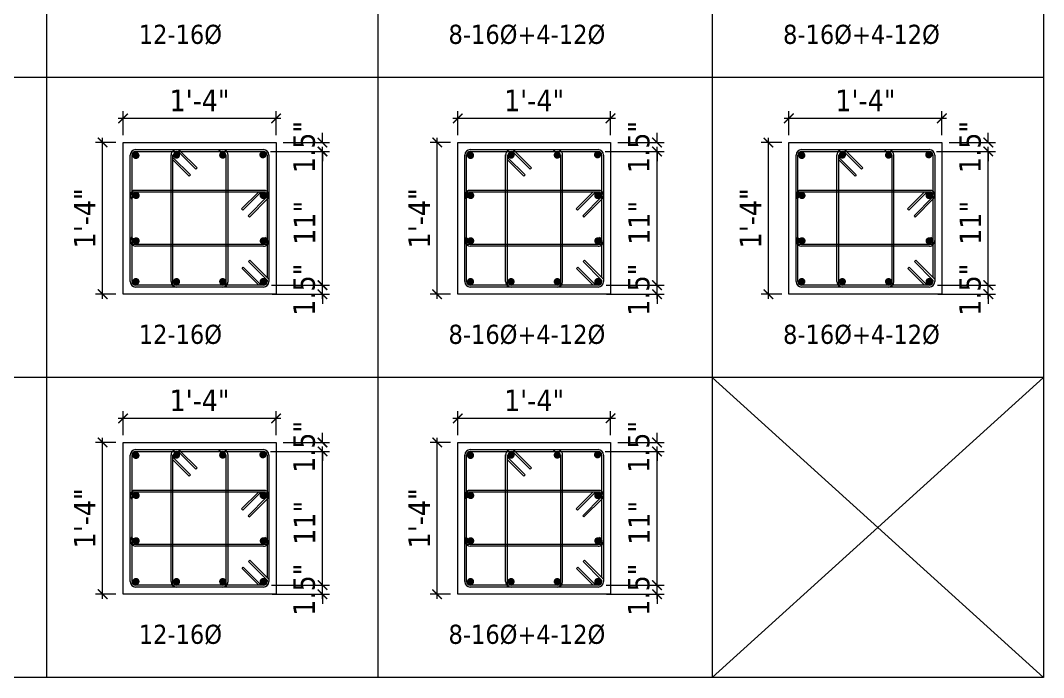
# Model space of a CAD drawing. Header units: inches. Extents: x 130993 to 274375, y -5108 to 103559.
# Drawn here: x 133323.5 to 133751.7, y 50289.9 to 50564.9 of the extents above; entities that cross this region are included whole.
import ezdxf

# ---------------------------------------------------------------- set-up
doc = ezdxf.new("R2010")
doc.units = ezdxf.units.IN
doc.header["$MEASUREMENT"] = 0
doc.header["$PDMODE"] = 2
doc.header["$PDSIZE"] = -3
for name, color, linetype, lineweight in [('DIMENSION', 142, 'Continuous', 20), ('HATCH', 9, 'Continuous', 9), ('TEXT', 181, 'Continuous', 13)]:
    doc.layers.add(name, color=color, linetype=linetype, lineweight=lineweight)
doc.layers.add('FRAME', color=7, linetype='Continuous')
doc.styles.add('TAHOMA', font='tahoma.ttf', dxfattribs={"height": 9})
doc.dimstyles.new('1-2', dxfattribs={"dimscale": 0, "dimtxt": 8, "dimasz": 4, "dimexe": 3, "dimexo": 3, "dimgap": 3, "dimtad": 1, "dimdec": 0, "dimlfac": 0.25, "dimzin": 3, "dimdsep": 46, "dimlunit": 4, "dimtxsty": 'TAHOMA', "dimblk1": 'ARCHTICK', "dimblk2": 'ARCHTICK', "dimsah": 1, "dimcen": 0, "dimdle": 2, "dimclrd": 6, "dimclre": 6, "dimclrt": 7, "dimadec": 0, "dimazin": 0, "dimtfac": 0.333333, "dimtdec": 0, "dimtix": 1, "dimtofl": 0, "dimtmove": 0, "dimatfit": 2, "dimfxl": 1, "dimtolj": 1, "dimtzin": 0, "dimlwd": -1, "dimlwe": -1, "dimarcsym": 0})

# ---------------------------------------------------------------- blocks, each defined once
blk = doc.blocks.new('_ArchTick')
at = {"color": 0, "linetype": 'ByBlock', "const_width": 0.15}
blk.add_lwpolyline([(-0.5, -0.5), (0.5, 0.5)], dxfattribs=at)
blk = doc.blocks.new('*D2981')
at = {"layer": 'Defpoints', "color": 0, "ltscale": 10}
for p in [(133425.58, 50454.14), (133425.77, 50450.34), (133449.88, 50450.34)]:
    blk.add_point(p, dxfattribs=at)
at = {"layer": 'DIMENSION', "color": 6, "ltscale": 10}
for p, q in [((133449.88, 50454.14), (133449.88, 50458.14)), ((133428.58, 50454.14), (133452.88, 50454.14)), ((133428.77, 50450.34), (133452.88, 50450.34)), ((133449.88, 50450.34), (133449.88, 50446.34))]:
    blk.add_line(p, q, dxfattribs=at)
at = {"layer": 'DIMENSION', "color": 6, "ltscale": 10, "xscale": 4, "yscale": 4, "zscale": 4}
for p, rotation in [((133449.88, 50454.14), 270), ((133449.88, 50450.34), 90)]:
    blk.add_blockref('_ArchTick', p, dxfattribs=dict(at, rotation=rotation))
at = {"layer": 'DIMENSION', "color": 7, "ltscale": 10, "insert": (133442.28, 50452.24), "char_height": 9, "attachment_point": 5, "rotation": 90, "style": 'TAHOMA'}
blk.add_mtext('\\A1;1.5"', dxfattribs=at)
blk = doc.blocks.new('*D2982')
at = {"layer": 'Defpoints', "color": 0, "ltscale": 10}
for p in [(133430.44, 50513.84), (133449.88, 50513.84), (133425.19, 50510.09)]:
    blk.add_point(p, dxfattribs=at)
at = {"layer": 'DIMENSION', "color": 6, "ltscale": 10}
for p, q in [((133449.88, 50513.84), (133449.88, 50517.84)), ((133433.44, 50513.84), (133452.88, 50513.84)), ((133428.19, 50510.09), (133452.88, 50510.09)), ((133449.88, 50510.09), (133449.88, 50506.09))]:
    blk.add_line(p, q, dxfattribs=at)
at = {"layer": 'DIMENSION', "color": 6, "ltscale": 10, "xscale": 4, "yscale": 4, "zscale": 4}
for p, rotation in [((133449.88, 50513.84), 270), ((133449.88, 50510.09), 90)]:
    blk.add_blockref('_ArchTick', p, dxfattribs=dict(at, rotation=rotation))
at = {"layer": 'DIMENSION', "color": 7, "ltscale": 10, "insert": (133442.28, 50511.96), "char_height": 9, "attachment_point": 5, "rotation": 90, "style": 'TAHOMA'}
blk.add_mtext('\\A1;1.5"', dxfattribs=at)
blk = doc.blocks.new('*D2983')
at = {"layer": 'Defpoints', "color": 0, "ltscale": 10}
for p in [(133425.19, 50510.09), (133449.88, 50510.09), (133425.77, 50450.34)]:
    blk.add_point(p, dxfattribs=at)
at = {"layer": 'DIMENSION', "color": 6, "ltscale": 10}
for p, q in [((133428.19, 50510.09), (133452.88, 50510.09)), ((133449.88, 50448.34), (133449.88, 50512.09)), ((133428.77, 50450.34), (133452.88, 50450.34))]:
    blk.add_line(p, q, dxfattribs=at)
at = {"layer": 'DIMENSION', "color": 6, "ltscale": 10, "xscale": 4, "yscale": 4, "zscale": 4}
for p, rotation in [((133449.88, 50510.09), 90), ((133449.88, 50450.34), 270)]:
    blk.add_blockref('_ArchTick', p, dxfattribs=dict(at, rotation=rotation))
at = {"layer": 'DIMENSION', "color": 7, "ltscale": 10, "insert": (133442.37, 50480.21), "char_height": 9, "attachment_point": 5, "rotation": 90, "style": 'TAHOMA'}
blk.add_mtext('\\A1;11"', dxfattribs=at)
blk = doc.blocks.new('*D2984')
at = {"layer": 'Defpoints', "color": 0, "ltscale": 10}
for p in [(133357.87, 50513.84), (133366.44, 50513.84), (133366.44, 50450.34)]:
    blk.add_point(p, dxfattribs=at)
at = {"layer": 'DIMENSION', "color": 6, "ltscale": 10}
for p, q in [((133363.44, 50513.84), (133354.87, 50513.84)), ((133357.87, 50448.34), (133357.87, 50515.84)), ((133363.44, 50450.34), (133354.87, 50450.34))]:
    blk.add_line(p, q, dxfattribs=at)
at = {"layer": 'DIMENSION', "color": 6, "ltscale": 10, "xscale": 4, "yscale": 4, "zscale": 4}
for p, rotation in [((133357.87, 50513.84), 90), ((133357.87, 50450.34), 270)]:
    blk.add_blockref('_ArchTick', p, dxfattribs=dict(at, rotation=rotation))
at = {"layer": 'DIMENSION', "color": 7, "ltscale": 10, "insert": (133350.35, 50482.09), "char_height": 9, "attachment_point": 5, "rotation": 90, "style": 'TAHOMA'}
blk.add_mtext('\\A1;1\'-4"', dxfattribs=at)
blk = doc.blocks.new('*D2985')
at = {"layer": 'Defpoints', "color": 0, "ltscale": 10}
for p in [(133366.44, 50523.93), (133366.44, 50513.84), (133430.44, 50513.84)]:
    blk.add_point(p, dxfattribs=at)
at = {"layer": 'DIMENSION', "color": 6, "ltscale": 10}
for p, q in [((133366.44, 50516.84), (133366.44, 50526.93)), ((133430.44, 50516.84), (133430.44, 50526.93)), ((133432.44, 50523.93), (133364.44, 50523.93))]:
    blk.add_line(p, q, dxfattribs=at)
at = {"layer": 'DIMENSION', "color": 6, "ltscale": 10, "xscale": 4, "yscale": 4, "zscale": 4, "rotation": 180}
blk.add_blockref('_ArchTick', (133366.44, 50523.93), dxfattribs=at)
at = {"layer": 'DIMENSION', "color": 6, "ltscale": 10, "xscale": 4, "yscale": 4, "zscale": 4}
blk.add_blockref('_ArchTick', (133430.44, 50523.93), dxfattribs=at)
at = {"layer": 'DIMENSION', "color": 7, "ltscale": 10, "insert": (133398.44, 50531.45), "char_height": 9, "attachment_point": 5, "style": 'TAHOMA'}
blk.add_mtext('\\A1;1\'-4"', dxfattribs=at)
blk = doc.blocks.new('*D2986')
at = {"layer": 'Defpoints', "color": 0, "ltscale": 10}
for p in [(133565.6, 50454.14), (133565.8, 50450.34), (133589.91, 50450.34)]:
    blk.add_point(p, dxfattribs=at)
at = {"layer": 'DIMENSION', "color": 6, "ltscale": 10}
for p, q in [((133589.91, 50454.14), (133589.91, 50458.14)), ((133568.6, 50454.14), (133592.91, 50454.14)), ((133568.8, 50450.34), (133592.91, 50450.34)), ((133589.91, 50450.34), (133589.91, 50446.34))]:
    blk.add_line(p, q, dxfattribs=at)
at = {"layer": 'DIMENSION', "color": 6, "ltscale": 10, "xscale": 4, "yscale": 4, "zscale": 4}
for p, rotation in [((133589.91, 50454.14), 270), ((133589.91, 50450.34), 90)]:
    blk.add_blockref('_ArchTick', p, dxfattribs=dict(at, rotation=rotation))
at = {"layer": 'DIMENSION', "color": 7, "ltscale": 10, "insert": (133582.3, 50452.24), "char_height": 9, "attachment_point": 5, "rotation": 90, "style": 'TAHOMA'}
blk.add_mtext('\\A1;1.5"', dxfattribs=at)
blk = doc.blocks.new('*D2987')
at = {"layer": 'Defpoints', "color": 0, "ltscale": 10}
for p in [(133570.47, 50513.84), (133589.91, 50513.84), (133565.22, 50510.09)]:
    blk.add_point(p, dxfattribs=at)
at = {"layer": 'DIMENSION', "color": 6, "ltscale": 10}
for p, q in [((133589.91, 50513.84), (133589.91, 50517.84)), ((133573.47, 50513.84), (133592.91, 50513.84)), ((133568.22, 50510.09), (133592.91, 50510.09)), ((133589.91, 50510.09), (133589.91, 50506.09))]:
    blk.add_line(p, q, dxfattribs=at)
at = {"layer": 'DIMENSION', "color": 6, "ltscale": 10, "xscale": 4, "yscale": 4, "zscale": 4}
for p, rotation in [((133589.91, 50513.84), 270), ((133589.91, 50510.09), 90)]:
    blk.add_blockref('_ArchTick', p, dxfattribs=dict(at, rotation=rotation))
at = {"layer": 'DIMENSION', "color": 7, "ltscale": 10, "insert": (133582.3, 50511.96), "char_height": 9, "attachment_point": 5, "rotation": 90, "style": 'TAHOMA'}
blk.add_mtext('\\A1;1.5"', dxfattribs=at)
blk = doc.blocks.new('*D2988')
at = {"layer": 'Defpoints', "color": 0, "ltscale": 10}
for p in [(133565.22, 50510.09), (133589.91, 50510.09), (133565.8, 50450.34)]:
    blk.add_point(p, dxfattribs=at)
at = {"layer": 'DIMENSION', "color": 6, "ltscale": 10}
for p, q in [((133568.22, 50510.09), (133592.91, 50510.09)), ((133589.91, 50448.34), (133589.91, 50512.09)), ((133568.8, 50450.34), (133592.91, 50450.34))]:
    blk.add_line(p, q, dxfattribs=at)
at = {"layer": 'DIMENSION', "color": 6, "ltscale": 10, "xscale": 4, "yscale": 4, "zscale": 4}
for p, rotation in [((133589.91, 50510.09), 90), ((133589.91, 50450.34), 270)]:
    blk.add_blockref('_ArchTick', p, dxfattribs=dict(at, rotation=rotation))
at = {"layer": 'DIMENSION', "color": 7, "ltscale": 10, "insert": (133582.39, 50480.21), "char_height": 9, "attachment_point": 5, "rotation": 90, "style": 'TAHOMA'}
blk.add_mtext('\\A1;11"', dxfattribs=at)
blk = doc.blocks.new('*D2989')
at = {"layer": 'Defpoints', "color": 0, "ltscale": 10}
for p in [(133497.89, 50513.84), (133506.47, 50513.84), (133506.47, 50450.34)]:
    blk.add_point(p, dxfattribs=at)
at = {"layer": 'DIMENSION', "color": 6, "ltscale": 10}
for p, q in [((133503.47, 50513.84), (133494.89, 50513.84)), ((133497.89, 50448.34), (133497.89, 50515.84)), ((133503.47, 50450.34), (133494.89, 50450.34))]:
    blk.add_line(p, q, dxfattribs=at)
at = {"layer": 'DIMENSION', "color": 6, "ltscale": 10, "xscale": 4, "yscale": 4, "zscale": 4}
for p, rotation in [((133497.89, 50513.84), 90), ((133497.89, 50450.34), 270)]:
    blk.add_blockref('_ArchTick', p, dxfattribs=dict(at, rotation=rotation))
at = {"layer": 'DIMENSION', "color": 7, "ltscale": 10, "insert": (133490.38, 50482.09), "char_height": 9, "attachment_point": 5, "rotation": 90, "style": 'TAHOMA'}
blk.add_mtext('\\A1;1\'-4"', dxfattribs=at)
blk = doc.blocks.new('*D2990')
at = {"layer": 'Defpoints', "color": 0, "ltscale": 10}
for p in [(133506.47, 50523.93), (133506.47, 50513.84), (133570.47, 50513.84)]:
    blk.add_point(p, dxfattribs=at)
at = {"layer": 'DIMENSION', "color": 6, "ltscale": 10}
for p, q in [((133506.47, 50516.84), (133506.47, 50526.93)), ((133570.47, 50516.84), (133570.47, 50526.93)), ((133572.47, 50523.93), (133504.47, 50523.93))]:
    blk.add_line(p, q, dxfattribs=at)
at = {"layer": 'DIMENSION', "color": 6, "ltscale": 10, "xscale": 4, "yscale": 4, "zscale": 4, "rotation": 180}
blk.add_blockref('_ArchTick', (133506.47, 50523.93), dxfattribs=at)
at = {"layer": 'DIMENSION', "color": 6, "ltscale": 10, "xscale": 4, "yscale": 4, "zscale": 4}
blk.add_blockref('_ArchTick', (133570.47, 50523.93), dxfattribs=at)
at = {"layer": 'DIMENSION', "color": 7, "ltscale": 10, "insert": (133538.47, 50531.45), "char_height": 9, "attachment_point": 5, "style": 'TAHOMA'}
blk.add_mtext('\\A1;1\'-4"', dxfattribs=at)
blk = doc.blocks.new('*D2996')
at = {"layer": 'Defpoints', "color": 0, "ltscale": 10}
for p in [(133704.25, 50454.14), (133704.44, 50450.34), (133728.56, 50450.34)]:
    blk.add_point(p, dxfattribs=at)
at = {"layer": 'DIMENSION', "color": 6, "ltscale": 10}
for p, q in [((133728.56, 50454.14), (133728.56, 50458.14)), ((133707.25, 50454.14), (133731.56, 50454.14)), ((133707.44, 50450.34), (133731.56, 50450.34)), ((133728.56, 50450.34), (133728.56, 50446.34))]:
    blk.add_line(p, q, dxfattribs=at)
at = {"layer": 'DIMENSION', "color": 6, "ltscale": 10, "xscale": 4, "yscale": 4, "zscale": 4}
for p, rotation in [((133728.56, 50454.14), 270), ((133728.56, 50450.34), 90)]:
    blk.add_blockref('_ArchTick', p, dxfattribs=dict(at, rotation=rotation))
at = {"layer": 'DIMENSION', "color": 7, "ltscale": 10, "insert": (133720.95, 50452.24), "char_height": 9, "attachment_point": 5, "rotation": 90, "style": 'TAHOMA'}
blk.add_mtext('\\A1;1.5"', dxfattribs=at)
blk = doc.blocks.new('*D2997')
at = {"layer": 'Defpoints', "color": 0, "ltscale": 10}
for p in [(133709.11, 50513.84), (133728.56, 50513.84), (133703.86, 50510.09)]:
    blk.add_point(p, dxfattribs=at)
at = {"layer": 'DIMENSION', "color": 6, "ltscale": 10}
for p, q in [((133728.56, 50513.84), (133728.56, 50517.84)), ((133712.11, 50513.84), (133731.56, 50513.84)), ((133706.86, 50510.09), (133731.56, 50510.09)), ((133728.56, 50510.09), (133728.56, 50506.09))]:
    blk.add_line(p, q, dxfattribs=at)
at = {"layer": 'DIMENSION', "color": 6, "ltscale": 10, "xscale": 4, "yscale": 4, "zscale": 4}
for p, rotation in [((133728.56, 50513.84), 270), ((133728.56, 50510.09), 90)]:
    blk.add_blockref('_ArchTick', p, dxfattribs=dict(at, rotation=rotation))
at = {"layer": 'DIMENSION', "color": 7, "ltscale": 10, "insert": (133720.95, 50511.96), "char_height": 9, "attachment_point": 5, "rotation": 90, "style": 'TAHOMA'}
blk.add_mtext('\\A1;1.5"', dxfattribs=at)
blk = doc.blocks.new('*D2998')
at = {"layer": 'Defpoints', "color": 0, "ltscale": 10}
for p in [(133703.86, 50510.09), (133728.56, 50510.09), (133704.44, 50450.34)]:
    blk.add_point(p, dxfattribs=at)
at = {"layer": 'DIMENSION', "color": 6, "ltscale": 10}
for p, q in [((133706.86, 50510.09), (133731.56, 50510.09)), ((133728.56, 50448.34), (133728.56, 50512.09)), ((133707.44, 50450.34), (133731.56, 50450.34))]:
    blk.add_line(p, q, dxfattribs=at)
at = {"layer": 'DIMENSION', "color": 6, "ltscale": 10, "xscale": 4, "yscale": 4, "zscale": 4}
for p, rotation in [((133728.56, 50510.09), 90), ((133728.56, 50450.34), 270)]:
    blk.add_blockref('_ArchTick', p, dxfattribs=dict(at, rotation=rotation))
at = {"layer": 'DIMENSION', "color": 7, "ltscale": 10, "insert": (133721.04, 50480.21), "char_height": 9, "attachment_point": 5, "rotation": 90, "style": 'TAHOMA'}
blk.add_mtext('\\A1;11"', dxfattribs=at)
blk = doc.blocks.new('*D2999')
at = {"layer": 'Defpoints', "color": 0, "ltscale": 10}
for p in [(133636.54, 50513.84), (133645.11, 50513.84), (133645.11, 50450.34)]:
    blk.add_point(p, dxfattribs=at)
at = {"layer": 'DIMENSION', "color": 6, "ltscale": 10}
for p, q in [((133642.11, 50513.84), (133633.54, 50513.84)), ((133636.54, 50448.34), (133636.54, 50515.84)), ((133642.11, 50450.34), (133633.54, 50450.34))]:
    blk.add_line(p, q, dxfattribs=at)
at = {"layer": 'DIMENSION', "color": 6, "ltscale": 10, "xscale": 4, "yscale": 4, "zscale": 4}
for p, rotation in [((133636.54, 50513.84), 90), ((133636.54, 50450.34), 270)]:
    blk.add_blockref('_ArchTick', p, dxfattribs=dict(at, rotation=rotation))
at = {"layer": 'DIMENSION', "color": 7, "ltscale": 10, "insert": (133629.02, 50482.09), "char_height": 9, "attachment_point": 5, "rotation": 90, "style": 'TAHOMA'}
blk.add_mtext('\\A1;1\'-4"', dxfattribs=at)
blk = doc.blocks.new('*D3000')
at = {"layer": 'Defpoints', "color": 0, "ltscale": 10}
for p in [(133645.11, 50523.93), (133645.11, 50513.84), (133709.11, 50513.84)]:
    blk.add_point(p, dxfattribs=at)
at = {"layer": 'DIMENSION', "color": 6, "ltscale": 10}
for p, q in [((133645.11, 50516.84), (133645.11, 50526.93)), ((133709.11, 50516.84), (133709.11, 50526.93)), ((133711.11, 50523.93), (133643.11, 50523.93))]:
    blk.add_line(p, q, dxfattribs=at)
at = {"layer": 'DIMENSION', "color": 6, "ltscale": 10, "xscale": 4, "yscale": 4, "zscale": 4, "rotation": 180}
blk.add_blockref('_ArchTick', (133645.11, 50523.93), dxfattribs=at)
at = {"layer": 'DIMENSION', "color": 6, "ltscale": 10, "xscale": 4, "yscale": 4, "zscale": 4}
blk.add_blockref('_ArchTick', (133709.11, 50523.93), dxfattribs=at)
at = {"layer": 'DIMENSION', "color": 7, "ltscale": 10, "insert": (133677.11, 50531.45), "char_height": 9, "attachment_point": 5, "style": 'TAHOMA'}
blk.add_mtext('\\A1;1\'-4"', dxfattribs=at)
blk = doc.blocks.new('*D3011')
at = {"layer": 'Defpoints', "color": 0, "ltscale": 10}
for p in [(133425.58, 50328.57), (133425.77, 50324.77), (133449.89, 50324.77)]:
    blk.add_point(p, dxfattribs=at)
at = {"layer": 'DIMENSION', "color": 6, "ltscale": 10}
for p, q in [((133449.89, 50328.57), (133449.89, 50332.57)), ((133428.58, 50328.57), (133452.89, 50328.57)), ((133428.77, 50324.77), (133452.89, 50324.77)), ((133449.89, 50324.77), (133449.89, 50320.77))]:
    blk.add_line(p, q, dxfattribs=at)
at = {"layer": 'DIMENSION', "color": 6, "ltscale": 10, "xscale": 4, "yscale": 4, "zscale": 4}
for p, rotation in [((133449.89, 50328.57), 270), ((133449.89, 50324.77), 90)]:
    blk.add_blockref('_ArchTick', p, dxfattribs=dict(at, rotation=rotation))
at = {"layer": 'DIMENSION', "color": 7, "ltscale": 10, "insert": (133442.28, 50326.67), "char_height": 9, "attachment_point": 5, "rotation": 90, "style": 'TAHOMA'}
blk.add_mtext('\\A1;1.5"', dxfattribs=at)
blk = doc.blocks.new('*D3012')
at = {"layer": 'Defpoints', "color": 0, "ltscale": 10}
for p in [(133430.44, 50388.27), (133449.89, 50388.27), (133425.19, 50384.52)]:
    blk.add_point(p, dxfattribs=at)
at = {"layer": 'DIMENSION', "color": 6, "ltscale": 10}
for p, q in [((133433.44, 50388.27), (133452.89, 50388.27)), ((133449.89, 50388.27), (133449.89, 50392.27)), ((133428.19, 50384.52), (133452.89, 50384.52)), ((133449.89, 50384.52), (133449.89, 50380.52))]:
    blk.add_line(p, q, dxfattribs=at)
at = {"layer": 'DIMENSION', "color": 6, "ltscale": 10, "xscale": 4, "yscale": 4, "zscale": 4}
for p, rotation in [((133449.89, 50388.27), 270), ((133449.89, 50384.52), 90)]:
    blk.add_blockref('_ArchTick', p, dxfattribs=dict(at, rotation=rotation))
at = {"layer": 'DIMENSION', "color": 7, "ltscale": 10, "insert": (133442.28, 50386.4), "char_height": 9, "attachment_point": 5, "rotation": 90, "style": 'TAHOMA'}
blk.add_mtext('\\A1;1.5"', dxfattribs=at)
blk = doc.blocks.new('*D3013')
at = {"layer": 'Defpoints', "color": 0, "ltscale": 10}
for p in [(133425.19, 50384.52), (133449.89, 50384.52), (133425.77, 50324.77)]:
    blk.add_point(p, dxfattribs=at)
at = {"layer": 'DIMENSION', "color": 6, "ltscale": 10}
for p, q in [((133428.19, 50384.52), (133452.89, 50384.52)), ((133449.89, 50322.77), (133449.89, 50386.52)), ((133428.77, 50324.77), (133452.89, 50324.77))]:
    blk.add_line(p, q, dxfattribs=at)
at = {"layer": 'DIMENSION', "color": 6, "ltscale": 10, "xscale": 4, "yscale": 4, "zscale": 4}
for p, rotation in [((133449.89, 50384.52), 90), ((133449.89, 50324.77), 270)]:
    blk.add_blockref('_ArchTick', p, dxfattribs=dict(at, rotation=rotation))
at = {"layer": 'DIMENSION', "color": 7, "ltscale": 10, "insert": (133442.37, 50354.65), "char_height": 9, "attachment_point": 5, "rotation": 90, "style": 'TAHOMA'}
blk.add_mtext('\\A1;11"', dxfattribs=at)
blk = doc.blocks.new('*D3014')
at = {"layer": 'Defpoints', "color": 0, "ltscale": 10}
for p in [(133357.87, 50388.27), (133366.44, 50388.27), (133366.44, 50324.77)]:
    blk.add_point(p, dxfattribs=at)
at = {"layer": 'DIMENSION', "color": 6, "ltscale": 10}
for p, q in [((133363.44, 50388.27), (133354.87, 50388.27)), ((133357.87, 50322.77), (133357.87, 50390.27)), ((133363.44, 50324.77), (133354.87, 50324.77))]:
    blk.add_line(p, q, dxfattribs=at)
at = {"layer": 'DIMENSION', "color": 6, "ltscale": 10, "xscale": 4, "yscale": 4, "zscale": 4}
for p, rotation in [((133357.87, 50388.27), 90), ((133357.87, 50324.77), 270)]:
    blk.add_blockref('_ArchTick', p, dxfattribs=dict(at, rotation=rotation))
at = {"layer": 'DIMENSION', "color": 7, "ltscale": 10, "insert": (133350.35, 50356.52), "char_height": 9, "attachment_point": 5, "rotation": 90, "style": 'TAHOMA'}
blk.add_mtext('\\A1;1\'-4"', dxfattribs=at)
blk = doc.blocks.new('*D3015')
at = {"layer": 'Defpoints', "color": 0, "ltscale": 10}
for p in [(133366.44, 50398.37), (133366.44, 50388.27), (133430.44, 50388.27)]:
    blk.add_point(p, dxfattribs=at)
at = {"layer": 'DIMENSION', "color": 6, "ltscale": 10}
for p, q in [((133366.44, 50391.27), (133366.44, 50401.37)), ((133430.44, 50391.27), (133430.44, 50401.37)), ((133432.44, 50398.37), (133364.44, 50398.37))]:
    blk.add_line(p, q, dxfattribs=at)
at = {"layer": 'DIMENSION', "color": 6, "ltscale": 10, "xscale": 4, "yscale": 4, "zscale": 4, "rotation": 180}
blk.add_blockref('_ArchTick', (133366.44, 50398.37), dxfattribs=at)
at = {"layer": 'DIMENSION', "color": 6, "ltscale": 10, "xscale": 4, "yscale": 4, "zscale": 4}
blk.add_blockref('_ArchTick', (133430.44, 50398.37), dxfattribs=at)
at = {"layer": 'DIMENSION', "color": 7, "ltscale": 10, "insert": (133398.44, 50405.88), "char_height": 9, "attachment_point": 5, "style": 'TAHOMA'}
blk.add_mtext('\\A1;1\'-4"', dxfattribs=at)
blk = doc.blocks.new('*D3016')
at = {"layer": 'Defpoints', "color": 0, "ltscale": 10}
for p in [(133565.6, 50328.57), (133565.8, 50324.77), (133589.91, 50324.77)]:
    blk.add_point(p, dxfattribs=at)
at = {"layer": 'DIMENSION', "color": 6, "ltscale": 10}
for p, q in [((133589.91, 50328.57), (133589.91, 50332.57)), ((133568.6, 50328.57), (133592.91, 50328.57)), ((133568.8, 50324.77), (133592.91, 50324.77)), ((133589.91, 50324.77), (133589.91, 50320.77))]:
    blk.add_line(p, q, dxfattribs=at)
at = {"layer": 'DIMENSION', "color": 6, "ltscale": 10, "xscale": 4, "yscale": 4, "zscale": 4}
for p, rotation in [((133589.91, 50328.57), 270), ((133589.91, 50324.77), 90)]:
    blk.add_blockref('_ArchTick', p, dxfattribs=dict(at, rotation=rotation))
at = {"layer": 'DIMENSION', "color": 7, "ltscale": 10, "insert": (133582.3, 50326.67), "char_height": 9, "attachment_point": 5, "rotation": 90, "style": 'TAHOMA'}
blk.add_mtext('\\A1;1.5"', dxfattribs=at)
blk = doc.blocks.new('*D3017')
at = {"layer": 'Defpoints', "color": 0, "ltscale": 10}
for p in [(133570.47, 50388.27), (133589.91, 50388.27), (133565.22, 50384.52)]:
    blk.add_point(p, dxfattribs=at)
at = {"layer": 'DIMENSION', "color": 6, "ltscale": 10}
for p, q in [((133573.47, 50388.27), (133592.91, 50388.27)), ((133589.91, 50388.27), (133589.91, 50392.27)), ((133568.22, 50384.52), (133592.91, 50384.52)), ((133589.91, 50384.52), (133589.91, 50380.52))]:
    blk.add_line(p, q, dxfattribs=at)
at = {"layer": 'DIMENSION', "color": 6, "ltscale": 10, "xscale": 4, "yscale": 4, "zscale": 4}
for p, rotation in [((133589.91, 50388.27), 270), ((133589.91, 50384.52), 90)]:
    blk.add_blockref('_ArchTick', p, dxfattribs=dict(at, rotation=rotation))
at = {"layer": 'DIMENSION', "color": 7, "ltscale": 10, "insert": (133582.3, 50386.4), "char_height": 9, "attachment_point": 5, "rotation": 90, "style": 'TAHOMA'}
blk.add_mtext('\\A1;1.5"', dxfattribs=at)
blk = doc.blocks.new('*D3018')
at = {"layer": 'Defpoints', "color": 0, "ltscale": 10}
for p in [(133565.22, 50384.52), (133589.91, 50384.52), (133565.8, 50324.77)]:
    blk.add_point(p, dxfattribs=at)
at = {"layer": 'DIMENSION', "color": 6, "ltscale": 10}
for p, q in [((133568.22, 50384.52), (133592.91, 50384.52)), ((133589.91, 50322.77), (133589.91, 50386.52)), ((133568.8, 50324.77), (133592.91, 50324.77))]:
    blk.add_line(p, q, dxfattribs=at)
at = {"layer": 'DIMENSION', "color": 6, "ltscale": 10, "xscale": 4, "yscale": 4, "zscale": 4}
for p, rotation in [((133589.91, 50384.52), 90), ((133589.91, 50324.77), 270)]:
    blk.add_blockref('_ArchTick', p, dxfattribs=dict(at, rotation=rotation))
at = {"layer": 'DIMENSION', "color": 7, "ltscale": 10, "insert": (133582.39, 50354.65), "char_height": 9, "attachment_point": 5, "rotation": 90, "style": 'TAHOMA'}
blk.add_mtext('\\A1;11"', dxfattribs=at)
blk = doc.blocks.new('*D3019')
at = {"layer": 'Defpoints', "color": 0, "ltscale": 10}
for p in [(133497.89, 50388.27), (133506.47, 50388.27), (133506.47, 50324.77)]:
    blk.add_point(p, dxfattribs=at)
at = {"layer": 'DIMENSION', "color": 6, "ltscale": 10}
for p, q in [((133503.47, 50388.27), (133494.89, 50388.27)), ((133497.89, 50322.77), (133497.89, 50390.27)), ((133503.47, 50324.77), (133494.89, 50324.77))]:
    blk.add_line(p, q, dxfattribs=at)
at = {"layer": 'DIMENSION', "color": 6, "ltscale": 10, "xscale": 4, "yscale": 4, "zscale": 4}
for p, rotation in [((133497.89, 50388.27), 90), ((133497.89, 50324.77), 270)]:
    blk.add_blockref('_ArchTick', p, dxfattribs=dict(at, rotation=rotation))
at = {"layer": 'DIMENSION', "color": 7, "ltscale": 10, "insert": (133490.38, 50356.52), "char_height": 9, "attachment_point": 5, "rotation": 90, "style": 'TAHOMA'}
blk.add_mtext('\\A1;1\'-4"', dxfattribs=at)
blk = doc.blocks.new('*D3020')
at = {"layer": 'Defpoints', "color": 0, "ltscale": 10}
for p in [(133506.47, 50398.37), (133506.47, 50388.27), (133570.47, 50388.27)]:
    blk.add_point(p, dxfattribs=at)
at = {"layer": 'DIMENSION', "color": 6, "ltscale": 10}
for p, q in [((133506.47, 50391.27), (133506.47, 50401.37)), ((133570.47, 50391.27), (133570.47, 50401.37)), ((133572.47, 50398.37), (133504.47, 50398.37))]:
    blk.add_line(p, q, dxfattribs=at)
at = {"layer": 'DIMENSION', "color": 6, "ltscale": 10, "xscale": 4, "yscale": 4, "zscale": 4, "rotation": 180}
blk.add_blockref('_ArchTick', (133506.47, 50398.37), dxfattribs=at)
at = {"layer": 'DIMENSION', "color": 6, "ltscale": 10, "xscale": 4, "yscale": 4, "zscale": 4}
blk.add_blockref('_ArchTick', (133570.47, 50398.37), dxfattribs=at)
at = {"layer": 'DIMENSION', "color": 7, "ltscale": 10, "insert": (133538.47, 50405.88), "char_height": 9, "attachment_point": 5, "style": 'TAHOMA'}
blk.add_mtext('\\A1;1\'-4"', dxfattribs=at)

msp = doc.modelspace()

# ---------------------------------------------------------------- linework, layer by layer
at = {"layer": 'DIMENSION'}
for p, q in [((133751.67, 50415.44), (133613.02, 50289.88)), ((133751.67, 50289.88), (133613.02, 50415.44))]:
    msp.add_line(p, q, dxfattribs=at)
at = {"layer": 'DIMENSION', "lineweight": 15}
for points in [[(133430.44, 50513.84), (133430.44, 50450.34), (133366.44, 50450.34), (133366.44, 50513.84)], [(133570.47, 50513.84), (133570.47, 50450.34), (133506.47, 50450.34), (133506.47, 50513.84)], [(133709.11, 50513.84), (133709.11, 50450.34), (133645.11, 50450.34), (133645.11, 50513.84)], [(133430.44, 50388.27), (133430.44, 50324.77), (133366.44, 50324.77), (133366.44, 50388.27)], [(133570.47, 50388.27), (133570.47, 50324.77), (133506.47, 50324.77), (133506.47, 50388.27)]]:
    msp.add_lwpolyline(points, close=True, dxfattribs=at)
at = {"layer": 'FRAME', "color": 5, "linetype": 'Continuous', "lineweight": 20}
for p, q in [((133334.35, 50847.36), (133334.35, 50289.88)), ((133473, 50847.36), (133473, 50289.88)), ((133613.02, 50847.36), (133613.02, 50289.88)), ((133751.67, 50847.37), (133751.67, 50289.88)), ((133473, 50541.01), (132826.97, 50541.01)), ((133751.67, 50541.01), (132826.97, 50541.01)), ((133751.67, 50415.44), (132826.97, 50415.44)), ((133473, 50415.44), (132826.97, 50415.44)), ((133473, 50289.88), (132826.97, 50289.88)), ((133751.67, 50289.88), (132826.97, 50289.88))]:
    msp.add_line(p, q, dxfattribs=at)
at = {"layer": 'HATCH', "lineweight": 5, "ltscale": 50}
for p, q in [((133369.44, 50455.59), (133369.44, 50508.59)), ((133370.19, 50455.59), (133370.19, 50508.59)), ((133371.69, 50510.84), (133425.19, 50510.84)), ((133371.69, 50510.09), (133425.19, 50510.09)), ((133386.52, 50455.59), (133386.52, 50508.72)), ((133387.27, 50454.09), (133387.27, 50508.72)), ((133396.85, 50502.64), (133389.3, 50510.18)), ((133397.38, 50503.17), (133390.37, 50510.18)), ((133409.61, 50453.91), (133409.61, 50508.72)), ((133410.36, 50455.59), (133410.36, 50508.59)), ((133426.69, 50508.59), (133426.69, 50457.32)), ((133427.44, 50508.59), (133427.44, 50455.59)), ((133509.47, 50455.59), (133509.47, 50508.59)), ((133510.22, 50455.59), (133510.22, 50508.59)), ((133511.72, 50510.84), (133565.22, 50510.84)), ((133511.72, 50510.09), (133565.22, 50510.09)), ((133526.55, 50455.59), (133526.55, 50508.72)), ((133527.3, 50454.09), (133527.3, 50508.72)), ((133536.87, 50502.64), (133529.33, 50510.18)), ((133537.4, 50503.17), (133530.39, 50510.18)), ((133549.63, 50453.91), (133549.63, 50508.72)), ((133550.38, 50455.59), (133550.38, 50508.59)), ((133566.72, 50508.59), (133566.72, 50457.32)), ((133567.47, 50508.59), (133567.47, 50455.59)), ((133648.11, 50455.59), (133648.11, 50508.59)), ((133648.86, 50455.59), (133648.86, 50508.59)), ((133650.36, 50510.84), (133703.86, 50510.84)), ((133650.36, 50510.09), (133703.86, 50510.09)), ((133665.2, 50455.59), (133665.2, 50508.72)), ((133665.95, 50454.09), (133665.95, 50508.72)), ((133675.52, 50502.64), (133667.98, 50510.18)), ((133676.05, 50503.17), (133669.04, 50510.18)), ((133688.28, 50453.91), (133688.28, 50508.72)), ((133689.03, 50455.59), (133689.03, 50508.59)), ((133705.36, 50508.59), (133705.36, 50457.32)), ((133706.11, 50508.59), (133706.11, 50455.59)), ((133394.63, 50500.27), (133387.27, 50507.62)), ((133394.1, 50499.74), (133387.27, 50506.56)), ((133534.65, 50500.27), (133527.3, 50507.62)), ((133534.12, 50499.74), (133527.3, 50506.56)), ((133673.3, 50500.27), (133665.95, 50507.62)), ((133672.77, 50499.74), (133665.95, 50506.56)), ((133394.63, 50500.27), (133394.1, 50499.74)), ((133397.38, 50503.17), (133396.85, 50502.64)), ((133534.65, 50500.27), (133534.12, 50499.74)), ((133537.4, 50503.17), (133536.87, 50502.64)), ((133673.3, 50500.27), (133672.77, 50499.74)), ((133676.05, 50503.17), (133675.52, 50502.64)), ((133426, 50492.98), (133370.19, 50492.98)), ((133426.09, 50493.73), (133370.79, 50493.73)), ((133416.04, 50486.08), (133423.05, 50493.09)), ((133416.57, 50485.55), (133424.11, 50493.09)), ((133418.79, 50483.18), (133426.52, 50490.92)), ((133426, 50492.98), (133426.25, 50492.73)), ((133426.08, 50493.95), (133426.09, 50493.95)), ((133566.03, 50492.98), (133510.22, 50492.98)), ((133566.12, 50493.73), (133510.81, 50493.73)), ((133556.06, 50486.08), (133563.08, 50493.09)), ((133556.59, 50485.55), (133564.14, 50493.09)), ((133558.81, 50483.18), (133566.55, 50490.92)), ((133566.03, 50492.98), (133566.28, 50492.73)), ((133566.1, 50493.95), (133566.11, 50493.95)), ((133704.67, 50492.98), (133648.86, 50492.98)), ((133704.76, 50493.73), (133649.46, 50493.73)), ((133694.71, 50486.08), (133701.72, 50493.09)), ((133695.24, 50485.55), (133702.78, 50493.09)), ((133697.46, 50483.18), (133705.2, 50490.92)), ((133704.67, 50492.98), (133704.92, 50492.73)), ((133704.75, 50493.95), (133704.76, 50493.95)), ((133419.32, 50482.65), (133427, 50490.33)), ((133559.34, 50482.65), (133567.03, 50490.33)), ((133697.99, 50482.65), (133705.67, 50490.33)), ((133416.04, 50486.08), (133416.57, 50485.55)), ((133418.79, 50483.18), (133419.32, 50482.65)), ((133556.06, 50486.08), (133556.59, 50485.55)), ((133558.81, 50483.18), (133559.34, 50482.65)), ((133694.71, 50486.08), (133695.24, 50485.55)), ((133697.46, 50483.18), (133697.99, 50482.65)), ((133425.78, 50474.23), (133426.26, 50473.75)), ((133426.09, 50474.98), (133426.1, 50474.98)), ((133565.81, 50474.23), (133566.28, 50473.75)), ((133566.11, 50474.98), (133566.12, 50474.98)), ((133704.46, 50474.23), (133704.93, 50473.75)), ((133704.76, 50474.98), (133704.77, 50474.98)), ((133426.69, 50471.19), (133370.19, 50471.19)), ((133425.2, 50470.44), (133371.7, 50470.44)), ((133566.72, 50471.19), (133510.22, 50471.19)), ((133565.22, 50470.44), (133511.72, 50470.44)), ((133705.36, 50471.19), (133648.86, 50471.19)), ((133703.87, 50470.44), (133650.37, 50470.44)), ((133416.21, 50461.1), (133416.74, 50461.63)), ((133416.21, 50461.1), (133423.22, 50454.09)), ((133416.74, 50461.63), (133424.28, 50454.09)), ((133418.96, 50463.99), (133419.49, 50464.52)), ((133418.96, 50463.99), (133426.69, 50456.26)), ((133419.49, 50464.52), (133427.44, 50456.57)), ((133556.23, 50461.1), (133556.76, 50461.63)), ((133556.23, 50461.1), (133563.24, 50454.09)), ((133556.76, 50461.63), (133564.3, 50454.09)), ((133558.98, 50463.99), (133559.51, 50464.52)), ((133558.98, 50463.99), (133566.72, 50456.26)), ((133559.51, 50464.52), (133567.47, 50456.57)), ((133694.88, 50461.1), (133695.41, 50461.63)), ((133694.88, 50461.1), (133701.89, 50454.09)), ((133695.41, 50461.63), (133702.95, 50454.09)), ((133697.63, 50463.99), (133698.16, 50464.52)), ((133697.63, 50463.99), (133705.36, 50456.26)), ((133698.16, 50464.52), (133706.11, 50456.57)), ((133425.19, 50454.09), (133371.69, 50454.09)), ((133425.19, 50453.34), (133371.69, 50453.34)), ((133426.69, 50456.26), (133426.69, 50455.59)), ((133565.22, 50454.09), (133511.72, 50454.09)), ((133565.22, 50453.34), (133511.72, 50453.34)), ((133566.72, 50456.26), (133566.72, 50455.59)), ((133703.86, 50454.09), (133650.36, 50454.09)), ((133703.86, 50453.34), (133650.36, 50453.34)), ((133705.36, 50456.26), (133705.36, 50455.59)), ((133371.69, 50385.27), (133425.19, 50385.27)), ((133371.69, 50384.52), (133425.19, 50384.52)), ((133396.85, 50377.07), (133389.3, 50384.61)), ((133397.38, 50377.6), (133390.37, 50384.61)), ((133511.72, 50385.27), (133565.22, 50385.27)), ((133511.72, 50384.52), (133565.22, 50384.52)), ((133536.87, 50377.07), (133529.33, 50384.61)), ((133537.4, 50377.6), (133530.39, 50384.61)), ((133369.44, 50330.02), (133369.44, 50383.02)), ((133370.19, 50330.02), (133370.19, 50383.02)), ((133386.52, 50330.02), (133386.52, 50383.16)), ((133387.27, 50328.52), (133387.27, 50383.16)), ((133394.63, 50374.71), (133387.27, 50382.06)), ((133394.1, 50374.18), (133387.27, 50381)), ((133409.61, 50328.34), (133409.61, 50383.16)), ((133410.36, 50330.02), (133410.36, 50383.02)), ((133426.69, 50383.02), (133426.69, 50331.75)), ((133427.44, 50383.02), (133427.44, 50330.02)), ((133509.47, 50330.02), (133509.47, 50383.02)), ((133510.22, 50330.02), (133510.22, 50383.02)), ((133526.55, 50330.02), (133526.55, 50383.16)), ((133527.3, 50328.52), (133527.3, 50383.16)), ((133534.65, 50374.71), (133527.3, 50382.06)), ((133534.12, 50374.18), (133527.3, 50381)), ((133549.63, 50328.34), (133549.63, 50383.16)), ((133550.38, 50330.02), (133550.38, 50383.02)), ((133566.72, 50383.02), (133566.72, 50331.75)), ((133567.47, 50383.02), (133567.47, 50330.02)), ((133397.38, 50377.6), (133396.85, 50377.07)), ((133537.4, 50377.6), (133536.87, 50377.07)), ((133394.63, 50374.71), (133394.1, 50374.18)), ((133534.65, 50374.71), (133534.12, 50374.18)), ((133426, 50367.42), (133370.19, 50367.42)), ((133426.09, 50368.17), (133370.79, 50368.17)), ((133416.04, 50360.51), (133423.05, 50367.52)), ((133416.57, 50359.98), (133424.11, 50367.52)), ((133426, 50367.42), (133426.25, 50367.17)), ((133426.08, 50368.39), (133426.09, 50368.39)), ((133566.03, 50367.42), (133510.22, 50367.42)), ((133566.12, 50368.17), (133510.81, 50368.17)), ((133556.06, 50360.51), (133563.08, 50367.52)), ((133556.59, 50359.98), (133564.14, 50367.52)), ((133566.03, 50367.42), (133566.28, 50367.17)), ((133566.1, 50368.39), (133566.11, 50368.39)), ((133418.79, 50357.62), (133426.52, 50365.35)), ((133419.32, 50357.09), (133427, 50364.77)), ((133558.81, 50357.62), (133566.55, 50365.35)), ((133559.34, 50357.09), (133567.03, 50364.77)), ((133416.04, 50360.51), (133416.57, 50359.98)), ((133556.06, 50360.51), (133556.59, 50359.98)), ((133418.79, 50357.62), (133419.32, 50357.09)), ((133558.81, 50357.62), (133559.34, 50357.09)), ((133426.69, 50345.63), (133370.19, 50345.63)), ((133425.78, 50348.66), (133426.26, 50348.19)), ((133426.09, 50349.41), (133426.1, 50349.41)), ((133566.72, 50345.63), (133510.22, 50345.63)), ((133565.81, 50348.66), (133566.28, 50348.19)), ((133566.11, 50349.41), (133566.12, 50349.41)), ((133425.2, 50344.88), (133371.7, 50344.88)), ((133565.22, 50344.88), (133511.72, 50344.88)), ((133418.96, 50338.43), (133419.49, 50338.96)), ((133418.96, 50338.43), (133426.69, 50330.69)), ((133419.49, 50338.96), (133427.44, 50331)), ((133558.98, 50338.43), (133559.51, 50338.96)), ((133558.98, 50338.43), (133566.72, 50330.69)), ((133559.51, 50338.96), (133567.47, 50331)), ((133416.21, 50335.53), (133416.74, 50336.06)), ((133416.21, 50335.53), (133423.22, 50328.52)), ((133416.74, 50336.06), (133424.28, 50328.52)), ((133556.23, 50335.53), (133556.76, 50336.06)), ((133556.23, 50335.53), (133563.24, 50328.52)), ((133556.76, 50336.06), (133564.3, 50328.52)), ((133425.19, 50328.52), (133371.69, 50328.52)), ((133426.69, 50330.69), (133426.69, 50330.02)), ((133565.22, 50328.52), (133511.72, 50328.52)), ((133566.72, 50330.69), (133566.72, 50330.02)), ((133425.19, 50327.77), (133371.69, 50327.77)), ((133565.22, 50327.77), (133511.72, 50327.77))]:
    msp.add_line(p, q, dxfattribs=at)
at = {"layer": 'HATCH', "lineweight": 5, "ltscale": 50, "const_width": 1.5}
for points in [[(133371.82, 50509.17, 1), (133371.82, 50507.67, 1)], [(133388.8, 50509.31, 1), (133388.8, 50507.81, 1)], [(133408.13, 50509.31, 1), (133408.13, 50507.81, 1)], [(133424.97, 50509.44, 1), (133424.97, 50507.94, 1)], [(133511.85, 50509.17, 1), (133511.85, 50507.67, 1)], [(133528.82, 50509.31, 1), (133528.82, 50507.81, 1)], [(133548.16, 50509.31, 1), (133548.16, 50507.81, 1)], [(133565, 50509.44, 1), (133565, 50507.94, 1)], [(133650.5, 50509.17, 1), (133650.5, 50507.67, 1)], [(133667.47, 50509.31, 1), (133667.47, 50507.81, 1)], [(133686.8, 50509.31, 1), (133686.8, 50507.81, 1)], [(133703.64, 50509.44, 1), (133703.64, 50507.94, 1)], [(133371.37, 50492.18, 1), (133372.43, 50491.12, 1)], [(133424.57, 50492.17, 1), (133425.63, 50491.11, 1)], [(133511.39, 50492.18, 1), (133512.46, 50491.12, 1)], [(133564.59, 50492.17, 1), (133565.65, 50491.11, 1)], [(133650.04, 50492.18, 1), (133651.1, 50491.12, 1)], [(133703.24, 50492.17, 1), (133704.3, 50491.11, 1)], [(133371.38, 50473.2, 1), (133372.44, 50472.14, 1)], [(133424.58, 50473.19, 1), (133425.64, 50472.13, 1)], [(133511.4, 50473.2, 1), (133512.46, 50472.14, 1)], [(133564.6, 50473.19, 1), (133565.66, 50472.13, 1)], [(133650.05, 50473.2, 1), (133651.11, 50472.14, 1)], [(133703.25, 50473.19, 1), (133704.31, 50472.13, 1)], [(133371.82, 50456.38, 1), (133371.82, 50454.88, 1)], [(133388.8, 50454.86, -1), (133388.8, 50456.36, -1)], [(133408.13, 50454.86, -1), (133408.13, 50456.36, -1)], [(133425.1, 50456.38, 1), (133425.1, 50454.88, 1)], [(133511.85, 50456.38, 1), (133511.85, 50454.88, 1)], [(133528.82, 50454.86, -1), (133528.82, 50456.36, -1)], [(133548.16, 50454.86, -1), (133548.16, 50456.36, -1)], [(133565.13, 50456.38, 1), (133565.13, 50454.88, 1)], [(133650.5, 50456.38, 1), (133650.5, 50454.88, 1)], [(133667.47, 50454.86, -1), (133667.47, 50456.36, -1)], [(133686.8, 50454.86, -1), (133686.8, 50456.36, -1)], [(133703.78, 50456.38, 1), (133703.78, 50454.88, 1)], [(133371.82, 50383.61, 1), (133371.82, 50382.11, 1)], [(133388.8, 50383.74, 1), (133388.8, 50382.24, 1)], [(133408.13, 50383.74, 1), (133408.13, 50382.24, 1)], [(133424.97, 50383.87, 1), (133424.97, 50382.37, 1)], [(133511.85, 50383.61, 1), (133511.85, 50382.11, 1)], [(133528.82, 50383.74, 1), (133528.82, 50382.24, 1)], [(133548.16, 50383.74, 1), (133548.16, 50382.24, 1)], [(133565, 50383.87, 1), (133565, 50382.37, 1)], [(133371.37, 50366.61, 1), (133372.43, 50365.55, 1)], [(133424.57, 50366.61, 1), (133425.63, 50365.54, 1)], [(133511.39, 50366.61, 1), (133512.46, 50365.55, 1)], [(133564.59, 50366.61, 1), (133565.65, 50365.54, 1)], [(133371.38, 50347.64, 1), (133372.44, 50346.58, 1)], [(133424.58, 50347.63, 1), (133425.64, 50346.57, 1)], [(133511.4, 50347.64, 1), (133512.46, 50346.58, 1)], [(133564.6, 50347.63, 1), (133565.66, 50346.57, 1)], [(133371.82, 50330.82, 1), (133371.82, 50329.32, 1)], [(133388.8, 50329.3, -1), (133388.8, 50330.8, -1)], [(133408.13, 50329.3, -1), (133408.13, 50330.8, -1)], [(133425.1, 50330.82, 1), (133425.1, 50329.32, 1)], [(133511.85, 50330.82, 1), (133511.85, 50329.32, 1)], [(133528.82, 50329.3, -1), (133528.82, 50330.8, -1)], [(133548.16, 50329.3, -1), (133548.16, 50330.8, -1)], [(133565.13, 50330.82, 1), (133565.13, 50329.32, 1)]]:
    msp.add_lwpolyline(points, format="xyb", close=True, dxfattribs=at)
at = {"layer": 'HATCH', "lineweight": 5, "ltscale": 50}
for centre, radius, start, end in [((133371.69, 50508.59), 2.25, 90, 180), ((133371.69, 50508.59), 1.5, 90, 180), ((133388.77, 50508.59), 2.25, 45, 180), ((133388.77, 50508.59), 1.5, 45, 135), ((133408.11, 50508.59), 2.25, 0, 135), ((133408.11, 50508.59), 1.5, 45, 135), ((133425.19, 50508.59), 2.25, 0, 90), ((133425.19, 50508.59), 1.5, 0, 90), ((133511.72, 50508.59), 2.25, 90, 180), ((133511.72, 50508.59), 1.5, 90, 180), ((133528.8, 50508.59), 2.25, 45, 180), ((133528.8, 50508.59), 1.5, 45, 135), ((133548.13, 50508.59), 2.25, 0, 135), ((133548.13, 50508.59), 1.5, 45, 135), ((133565.22, 50508.59), 2.25, 0, 90), ((133565.22, 50508.59), 1.5, 0, 90), ((133650.36, 50508.59), 2.25, 90, 180), ((133650.36, 50508.59), 1.5, 90, 180), ((133667.45, 50508.59), 2.25, 45, 180), ((133667.45, 50508.59), 1.5, 45, 135), ((133686.78, 50508.59), 2.25, 0, 135), ((133686.78, 50508.59), 1.5, 45, 135), ((133703.86, 50508.59), 2.25, 0, 90), ((133703.86, 50508.59), 1.5, 0, 90), ((133371.69, 50491.67), 2.25, 113.6484, 225), ((133371.69, 50491.67), 1.5, 135, 225), ((133425.19, 50491.67), 2.25, 323.6257, 66.3516), ((133425.19, 50491.67), 1.5, 315, 45), ((133511.72, 50491.67), 2.25, 113.6484, 225), ((133511.72, 50491.67), 1.5, 135, 225), ((133565.22, 50491.67), 2.25, 323.6257, 66.3516), ((133565.22, 50491.67), 1.5, 315, 45), ((133650.36, 50491.67), 2.25, 113.6484, 225), ((133650.36, 50491.67), 1.5, 135, 225), ((133703.86, 50491.67), 2.25, 323.6257, 66.3516), ((133703.86, 50491.67), 1.5, 315, 45), ((133371.7, 50472.69), 2.25, 135, 270), ((133511.72, 50472.69), 2.25, 135, 270), ((133650.37, 50472.69), 2.25, 135, 270), ((133371.7, 50472.69), 1.5, 135, 225), ((133425.2, 50472.69), 2.25, 270, 4.8171), ((133425.2, 50472.69), 1.5, 315, 45), ((133511.72, 50472.69), 1.5, 135, 225), ((133565.22, 50472.69), 2.25, 270, 4.8171), ((133565.22, 50472.69), 1.5, 315, 45), ((133650.37, 50472.69), 1.5, 135, 225), ((133703.87, 50472.69), 2.25, 270, 4.8171), ((133703.87, 50472.69), 1.5, 315, 45), ((133371.69, 50455.59), 2.25, 180, 270), ((133371.69, 50455.59), 1.5, 180, 270), ((133388.77, 50455.59), 2.25, 180, 270), ((133388.77, 50455.59), 1.5, 225, 315), ((133408.11, 50455.59), 1.5, 225, 315), ((133408.11, 50455.59), 2.25, 270, 0), ((133425.19, 50455.59), 2.25, 270, 0), ((133425.19, 50455.59), 1.5, 270, 0), ((133511.72, 50455.59), 2.25, 180, 270), ((133511.72, 50455.59), 1.5, 180, 270), ((133528.8, 50455.59), 2.25, 180, 270), ((133528.8, 50455.59), 1.5, 225, 315), ((133548.13, 50455.59), 1.5, 225, 315), ((133548.13, 50455.59), 2.25, 270, 0), ((133565.22, 50455.59), 2.25, 270, 0), ((133565.22, 50455.59), 1.5, 270, 0), ((133650.36, 50455.59), 2.25, 180, 270), ((133650.36, 50455.59), 1.5, 180, 270), ((133667.45, 50455.59), 2.25, 180, 270), ((133667.45, 50455.59), 1.5, 225, 315), ((133686.78, 50455.59), 1.5, 225, 315), ((133686.78, 50455.59), 2.25, 270, 0), ((133703.86, 50455.59), 2.25, 270, 0), ((133703.86, 50455.59), 1.5, 270, 0), ((133371.69, 50383.02), 2.25, 90, 180), ((133371.69, 50383.02), 1.5, 90, 180), ((133388.77, 50383.02), 2.25, 45, 180), ((133388.77, 50383.02), 1.5, 45, 135), ((133408.11, 50383.02), 2.25, 0, 135), ((133408.11, 50383.02), 1.5, 45, 135), ((133425.19, 50383.02), 2.25, 0, 90), ((133425.19, 50383.02), 1.5, 0, 90), ((133511.72, 50383.02), 2.25, 90, 180), ((133511.72, 50383.02), 1.5, 90, 180), ((133528.8, 50383.02), 2.25, 45, 180), ((133528.8, 50383.02), 1.5, 45, 135), ((133548.13, 50383.02), 2.25, 0, 135), ((133548.13, 50383.02), 1.5, 45, 135), ((133565.22, 50383.02), 2.25, 0, 90), ((133565.22, 50383.02), 1.5, 0, 90), ((133371.69, 50366.1), 2.25, 113.6484, 225), ((133371.69, 50366.1), 1.5, 135, 225), ((133425.19, 50366.1), 2.25, 323.6257, 66.3516), ((133425.19, 50366.1), 1.5, 315, 45), ((133511.72, 50366.1), 2.25, 113.6484, 225), ((133511.72, 50366.1), 1.5, 135, 225), ((133565.22, 50366.1), 2.25, 323.6257, 66.3516), ((133565.22, 50366.1), 1.5, 315, 45), ((133371.7, 50347.13), 2.25, 135, 270), ((133371.7, 50347.13), 1.5, 135, 225), ((133425.2, 50347.13), 2.25, 270, 4.8171), ((133425.2, 50347.13), 1.5, 315, 45), ((133511.72, 50347.13), 2.25, 135, 270), ((133511.72, 50347.13), 1.5, 135, 225), ((133565.22, 50347.13), 2.25, 270, 4.8171), ((133565.22, 50347.13), 1.5, 315, 45), ((133371.69, 50330.02), 2.25, 180, 270), ((133371.69, 50330.02), 1.5, 180, 270), ((133388.77, 50330.02), 2.25, 180, 270), ((133388.77, 50330.02), 1.5, 225, 315), ((133408.11, 50330.02), 1.5, 225, 315), ((133408.11, 50330.02), 2.25, 270, 0), ((133425.19, 50330.02), 2.25, 270, 0), ((133425.19, 50330.02), 1.5, 270, 0), ((133511.72, 50330.02), 2.25, 180, 270), ((133511.72, 50330.02), 1.5, 180, 270), ((133528.8, 50330.02), 2.25, 180, 270), ((133528.8, 50330.02), 1.5, 225, 315), ((133548.13, 50330.02), 1.5, 225, 315), ((133548.13, 50330.02), 2.25, 270, 0), ((133565.22, 50330.02), 2.25, 270, 0), ((133565.22, 50330.02), 1.5, 270, 0)]:
    msp.add_arc(centre, radius, start, end, dxfattribs=at)

# ---------------------------------------------------------------- texts
at = {"layer": 'TEXT', "linetype": 'Continuous', "char_height": 8, "attachment_point": 4, "style": 'TAHOMA'}
for s, insert in [('   12-16%%C', (133363.99, 50558.93)), ('8-16%%C+4-12%%C', (133502.64, 50558.93)), ('8-16%%C+4-12%%C', (133642.66, 50558.93)), ('   12-16%%C', (133363.99, 50433.36)), ('8-16%%C+4-12%%C', (133502.64, 50433.36)), ('8-16%%C+4-12%%C', (133642.66, 50433.36)), ('   12-16%%C', (133363.99, 50307.8)), ('8-16%%C+4-12%%C', (133502.64, 50307.8))]:
    msp.add_mtext(s, dxfattribs=dict(at, insert=insert))

# ---------------------------------------------------------------- dimensions: what is measured, and where the dimension line sits
at = {"layer": 'DIMENSION', "ltscale": 10}
for base, p1, p2, picture, middle in [((133366.44, 50523.93), (133430.44, 50513.84), (133366.44, 50513.84), '*D2985', (133398.44, 50531.45)), ((133506.47, 50523.93), (133570.47, 50513.84), (133506.47, 50513.84), '*D2990', (133538.47, 50531.45)), ((133645.11, 50523.93), (133709.11, 50513.84), (133645.11, 50513.84), '*D3000', (133677.11, 50531.45)), ((133366.44, 50398.37), (133430.44, 50388.27), (133366.44, 50388.27), '*D3015', (133398.44, 50405.88)), ((133506.47, 50398.37), (133570.47, 50388.27), (133506.47, 50388.27), '*D3020', (133538.47, 50405.88))]:
    dim = msp.add_linear_dim(base=base, p1=p1, p2=p2, dimstyle='1-2', override={"dimscale": 1}, dxfattribs=at)
    dim.commit()
    dim.dimension.update_dxf_attribs({"geometry": picture, "text_midpoint": middle})
for base, p1, p2, text, picture, middle in [((133449.88, 50513.84), (133425.19, 50510.09), (133430.44, 50513.84), '1.5"', '*D2982', (133442.28, 50511.96)), ((133589.91, 50513.84), (133565.22, 50510.09), (133570.47, 50513.84), '1.5"', '*D2987', (133582.3, 50511.96)), ((133728.56, 50513.84), (133703.86, 50510.09), (133709.11, 50513.84), '1.5"', '*D2997', (133720.95, 50511.96)), ((133449.88, 50510.09), (133425.77, 50450.34), (133425.19, 50510.09), '11"', '*D2983', (133442.37, 50480.21)), ((133589.91, 50510.09), (133565.8, 50450.34), (133565.22, 50510.09), '11"', '*D2988', (133582.39, 50480.21)), ((133728.56, 50510.09), (133704.44, 50450.34), (133703.86, 50510.09), '11"', '*D2998', (133721.04, 50480.21)), ((133449.88, 50450.34), (133425.58, 50454.14), (133425.77, 50450.34), '1.5"', '*D2981', (133442.28, 50452.24)), ((133589.91, 50450.34), (133565.6, 50454.14), (133565.8, 50450.34), '1.5"', '*D2986', (133582.3, 50452.24)), ((133728.56, 50450.34), (133704.25, 50454.14), (133704.44, 50450.34), '1.5"', '*D2996', (133720.95, 50452.24)), ((133449.88, 50388.27), (133425.19, 50384.52), (133430.44, 50388.27), '1.5"', '*D3012', (133442.28, 50386.4)), ((133589.91, 50388.27), (133565.22, 50384.52), (133570.47, 50388.27), '1.5"', '*D3017', (133582.3, 50386.4)), ((133449.88, 50384.52), (133425.77, 50324.77), (133425.19, 50384.52), '11"', '*D3013', (133442.37, 50354.65)), ((133589.91, 50384.52), (133565.8, 50324.77), (133565.22, 50384.52), '11"', '*D3018', (133582.39, 50354.65)), ((133449.88, 50324.77), (133425.58, 50328.57), (133425.77, 50324.77), '1.5"', '*D3011', (133442.28, 50326.67)), ((133589.91, 50324.77), (133565.6, 50328.57), (133565.8, 50324.77), '1.5"', '*D3016', (133582.3, 50326.67))]:
    dim = msp.add_linear_dim(base=base, p1=p1, p2=p2, angle=270, text=text, dimstyle='1-2', override={"dimscale": 1}, dxfattribs=at)
    dim.commit()
    dim.dimension.update_dxf_attribs({"geometry": picture, "text_midpoint": middle})
for base, p1, p2, picture, middle in [((133357.87, 50513.84), (133366.44, 50450.34), (133366.44, 50513.84), '*D2984', (133350.35, 50482.09)), ((133497.89, 50513.84), (133506.47, 50450.34), (133506.47, 50513.84), '*D2989', (133490.38, 50482.09)), ((133636.54, 50513.84), (133645.11, 50450.34), (133645.11, 50513.84), '*D2999', (133629.02, 50482.09)), ((133357.87, 50388.27), (133366.44, 50324.77), (133366.44, 50388.27), '*D3014', (133350.35, 50356.52)), ((133497.89, 50388.27), (133506.47, 50324.77), (133506.47, 50388.27), '*D3019', (133490.38, 50356.52))]:
    dim = msp.add_linear_dim(base=base, p1=p1, p2=p2, angle=90, dimstyle='1-2', override={"dimscale": 1}, dxfattribs=at)
    dim.commit()
    dim.dimension.update_dxf_attribs({"geometry": picture, "text_midpoint": middle})

doc.saveas('drawing.dxf')
